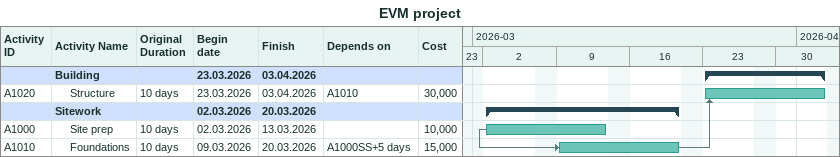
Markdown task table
EVM project

| ID | Level | Task | Original duration | Start | Finish | Predecessors | Cost |
|---|---|---|---|---|---|---|---|
|  | 1 | **Building** |  | 2026-03-23 | 2026-04-03 |  |  |
| A1020 | 2 | Structure | 10d | 2026-03-23 | 2026-04-03 | A1010 | 30000 |
|  | 1 | **Sitework** |  | 2026-03-02 | 2026-03-20 |  |  |
| A1000 | 2 | Site prep | 10d | 2026-03-02 | 2026-03-13 |  | 10000 |
| A1010 | 2 | Foundations | 10d | 2026-03-09 | 2026-03-20 | A1000SS+5d | 15000 |
